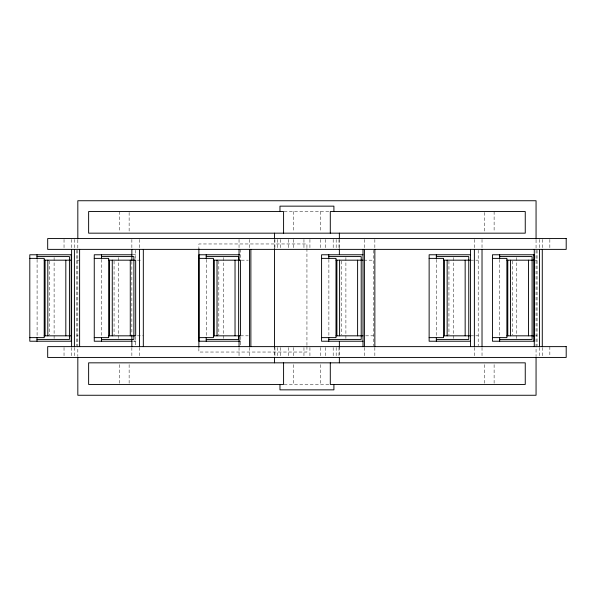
<?xml version="1.0" encoding="UTF-8"?>
<svg xmlns="http://www.w3.org/2000/svg" width="596" height="596" viewBox="0 0 596 596"><rect width="100%" height="100%" fill="white"/><g stroke="black" fill="none" stroke-linecap="round" stroke-linejoin="round"><path stroke-width="0.45" stroke-dasharray="2.98 2.23" d="M284.136 211.55L329.752 211.55M132.908 254.775L135.679 254.775M76.817 260.176L79.618 260.176M137.378 260.176L142.474 260.176M241.305 260.176L248.264 260.176M363.88 260.176L373.446 260.176M470.557 260.176L478.201 260.176M534.269 260.176L537.063 260.176M76.817 335.824L78.218 335.824M137.378 335.824L143.323 335.824M240.434 335.824L248.264 335.824M365.616 335.824L373.446 335.824M470.557 335.824L478.201 335.824M535.67 335.824L537.063 335.824M284.136 384.45L329.752 384.45M549.847 239.465L549.847 249.374M549.847 346.626L549.847 356.535M542.285 239.465L542.285 248.472M542.285 347.528L542.285 356.535M539.492 239.465L539.492 248.472M539.492 347.528L539.492 356.535M537.063 250.275L537.063 345.725M536.057 239.83L536.057 356.17M516.777 257.561L516.777 338.439M512.284 261.1L512.284 334.9M499.761 259.424L499.761 336.576M494.114 211.55L494.114 231.36M494.114 364.64L494.114 384.45M484.757 212.452L484.757 231.36M484.757 364.64L484.757 383.548M482.022 239.465L482.022 248.472M482.022 347.528L482.022 356.535M478.201 250.275L478.201 345.725M474.379 239.465L474.379 248.472M474.379 347.528L474.379 356.535M453.444 257.561L453.444 338.439M448.944 261.1L448.944 334.9M436.428 259.424L436.428 336.576M374.847 239.465L374.847 248.472M374.847 347.528L374.847 356.535M373.446 250.275L373.446 345.725M364.409 239.465L364.409 248.472M364.409 347.528L364.409 356.535M345.896 257.561L345.896 338.439M341.396 261.1L341.396 334.9M339.362 239.465L339.362 249.374M339.362 346.626L339.362 356.535M338.968 239.465L338.968 248.472M338.968 347.528L338.968 356.535M336.174 239.465L336.174 248.472M336.174 347.528L336.174 356.535M333.186 239.465L333.186 248.472M333.186 347.528L333.186 356.535M328.88 259.424L328.88 336.576M325.543 239.465L325.543 248.472M325.543 347.528L325.543 356.535M320.425 211.55L320.425 231.36M320.365 239.465L320.365 248.472M320.365 347.528L320.365 356.535M320.425 364.64L320.425 384.45M309.927 239.465L309.927 248.472M309.927 347.528L309.927 356.535M306.94 247.66L306.94 243.965L198.878 243.965L198.878 247.66M306.94 248.584L306.94 345.568M306.94 346.492L306.94 352.035L198.878 352.035L198.878 348.34M303.953 239.465L303.953 248.472M303.953 347.528L303.953 356.535M293.515 239.465L293.515 248.472M293.515 347.528L293.515 356.535M293.455 211.55L293.455 231.36M293.455 364.64L293.455 384.45M288.345 239.465L288.345 248.472M288.345 347.528L288.345 356.535M280.701 239.465L280.701 248.472M280.701 347.528L280.701 356.535M277.714 239.465L277.714 248.472M277.714 347.528L277.714 356.535M274.92 239.465L274.92 248.472M274.92 347.528L274.92 356.535M274.525 239.465L274.525 249.374M274.525 346.626L274.525 356.535M249.478 239.465L249.478 248.472M249.478 347.528L249.478 356.535M240.434 249.374L240.434 259.275M240.434 336.725L240.434 346.626M239.041 239.465L239.041 248.472M239.041 347.528L239.041 356.535M223.321 257.561L223.321 338.439M218.821 261.1L218.821 334.9M206.305 259.424L206.305 336.576M139.501 239.465L139.501 248.472M139.501 347.528L139.501 356.535M135.679 250.275L135.679 259.275M135.679 336.725L135.679 345.725M131.865 239.465L131.865 248.472M131.865 261.413L131.865 334.587M131.865 347.528L131.865 356.535M129.131 212.452L129.131 231.36M129.131 364.64L129.131 383.548M119.774 211.55L119.774 231.36M119.774 364.64L119.774 384.45M118.567 257.561L118.567 338.439M114.067 261.1L114.067 334.9M101.551 259.424L101.551 336.576M77.823 239.83L77.823 356.17M76.817 250.275L76.817 345.725M74.396 239.465L74.396 248.472M74.396 347.528L74.396 356.535M71.602 239.465L71.602 248.472M71.602 347.528L71.602 356.535M64.033 239.465L64.033 248.472M64.033 347.528L64.033 356.535M54.109 257.561L54.109 338.439M49.61 261.1L49.61 334.9M37.094 259.424L37.094 336.576"/><path stroke-width="0.89" d="M132.081 254.775L94.257 254.775L94.257 341.225L132.081 341.225M239.532 254.775L199.012 254.775L199.012 341.225L240.434 341.225M363.009 254.775L321.587 254.775L321.587 341.225L363.009 341.225M470.557 254.775L429.135 254.775L429.135 341.225L470.557 341.225M37.004 256.578L69.427 256.578L69.427 339.422L37.004 339.422M101.462 256.578L133.884 256.578L133.884 339.422L101.462 339.422M206.216 256.578L238.638 256.578L238.638 339.422L206.216 339.422M328.791 256.578L361.206 256.578L361.206 339.422L328.791 339.422M436.339 256.578L468.761 256.578L468.761 339.422L436.339 339.422M499.672 256.578L532.094 256.578L532.094 339.422L499.672 339.422M29.8 258.373L44.208 258.373L44.208 337.627L29.8 337.627M94.257 258.373L108.666 258.373L108.666 337.627L94.257 337.627M199.012 258.373L213.42 258.373L213.42 337.627L199.012 337.627M321.587 258.373L335.995 258.373L335.995 337.627L321.587 337.627M429.135 258.373L443.543 258.373L443.543 337.627L429.135 337.627M492.467 258.373L506.876 258.373L506.876 337.627L492.467 337.627M44.208 260.176L71.222 260.176M108.666 260.176L135.679 260.176L135.679 335.824L108.666 335.824M213.42 260.176L240.434 260.176L240.434 335.824L213.42 335.824M335.995 260.176L363.009 260.176M443.543 260.176L470.557 260.176M506.876 260.176L533.897 260.176M44.208 335.824L71.222 335.824M335.995 335.824L363.009 335.824M443.543 335.824L470.557 335.824M506.876 335.824L533.897 335.824M133.884 341.225L135.679 341.225M542.285 249.374L542.285 346.626M539.492 249.374L539.492 346.626M536.057 238.899L536.057 200.74L77.823 200.74L77.823 238.899M536.057 357.101L536.057 395.26L77.823 395.26L77.823 357.101M534.269 249.374L534.269 346.626M528.488 260.176L528.488 335.824M510.481 260.176L510.481 335.824M507.777 260.176L507.777 335.824M499.672 254.775L499.672 258.373M499.672 337.627L499.672 341.225M482.022 249.374L482.022 346.626M474.379 249.374L474.379 346.626M470.557 249.374L470.557 346.626M465.156 260.176L465.156 335.824M447.149 260.176L447.149 335.824M444.445 260.176L444.445 335.824M436.339 254.775L436.339 258.373M436.339 337.627L436.339 341.225M374.847 249.374L374.847 346.626M364.409 249.374L364.409 346.626M363.009 249.374L363.009 346.626M357.607 260.176L357.607 335.824M339.593 260.176L339.593 335.824M339.362 233.163L339.362 238.72M339.362 248.912L339.362 254.47M339.362 341.53L339.362 347.088M339.362 357.28L339.362 362.837M336.896 260.176L336.896 335.824M333.909 211.55L333.909 206.149L279.971 206.149L279.971 211.55M333.909 384.45L333.909 389.851L279.971 389.851L279.971 384.45M330.296 233.163L330.296 211.55L525.255 211.55L525.255 233.163L88.633 233.163L88.633 211.55L283.584 211.55L283.584 233.163M330.296 362.837L330.296 384.45L525.255 384.45L525.255 362.837L88.633 362.837L88.633 384.45L283.584 384.45L283.584 362.837M328.791 254.775L328.791 258.373M328.791 337.627L328.791 341.225M274.525 233.163L274.525 238.72M274.525 248.584L274.525 347.416M274.525 357.28L274.525 362.837M250.871 249.374L250.871 346.626M249.478 249.374L249.478 346.626M239.041 249.374L239.041 260.489M239.041 335.511L239.041 346.626M235.033 260.176L235.033 335.824M217.026 260.176L217.026 335.824M214.322 260.176L214.322 335.824M206.216 254.775L206.216 258.373M206.216 337.627L206.216 341.225M198.878 248.584L198.878 347.416M143.323 249.374L143.323 346.626M139.501 249.374L139.501 346.626M131.865 249.374L131.865 260.489M131.865 335.511L131.865 346.626M130.278 260.176L130.278 335.824M112.271 260.176L112.271 335.824M109.567 260.176L109.567 335.824M101.462 254.775L101.462 258.373M101.462 337.627L101.462 341.225M79.618 249.374L79.618 346.626M74.396 249.374L74.396 346.626M71.602 249.374L71.602 346.626M65.821 260.176L65.821 335.824M47.814 260.176L47.814 335.824M45.11 260.176L45.11 335.824M37.004 254.775L37.004 258.373M37.004 337.627L37.004 341.225M566.2 238.564L47.687 238.564L47.687 249.374L566.2 249.374L566.2 238.564M71.222 254.775L29.8 254.775L29.8 341.225L71.222 341.225L71.222 254.775M533.897 254.775L492.467 254.775L492.467 341.225L533.897 341.225L533.897 254.775M566.2 346.626L47.687 346.626L47.687 357.436L566.2 357.436L566.2 346.626"/></g></svg>
